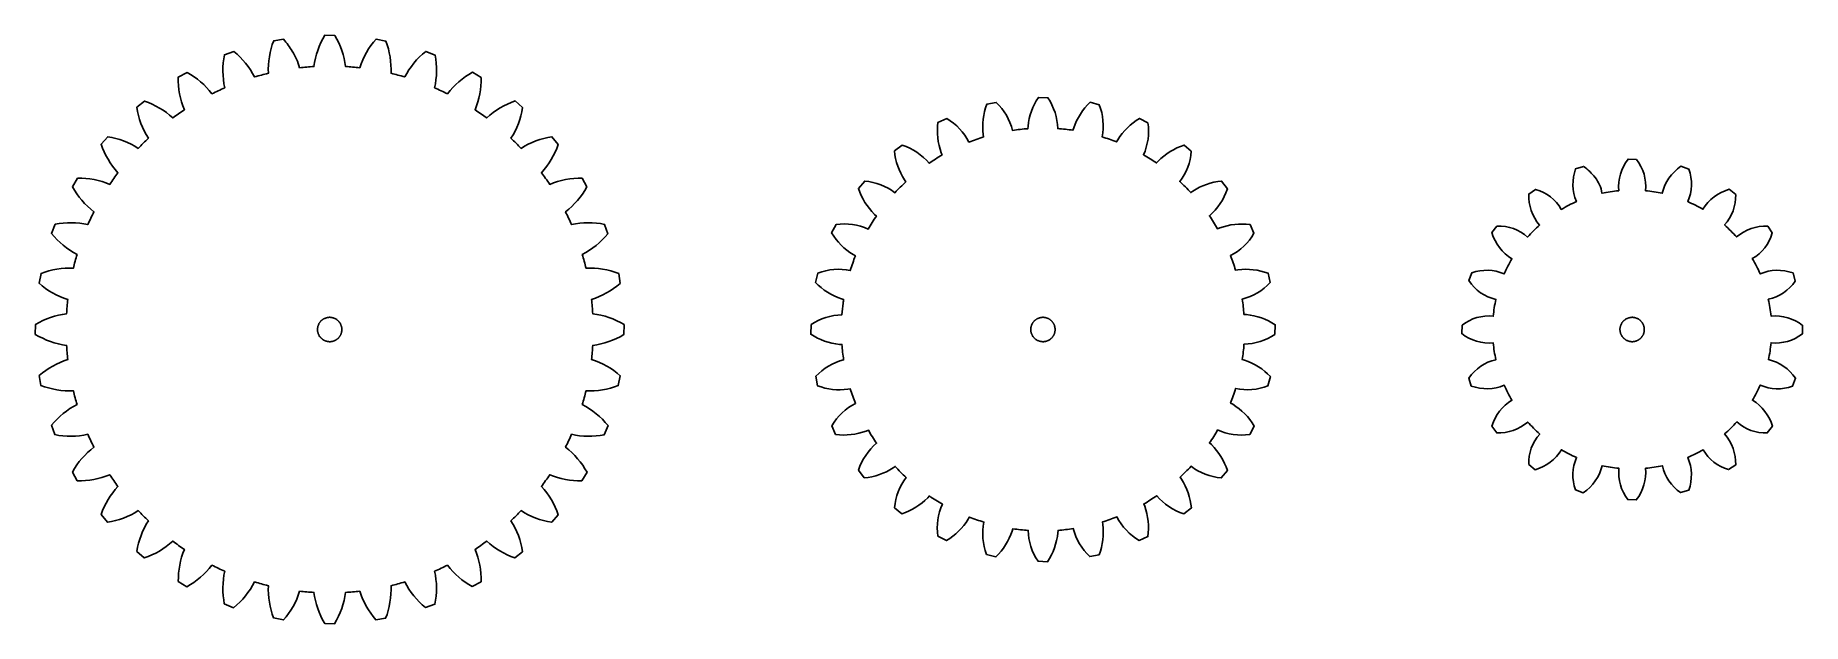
# Model space of a CAD drawing. Header units: inches. Extents: x 53 to 168, y 123 to 161.
import ezdxf

# ---------------------------------------------------------------- set-up
doc = ezdxf.new("R2010")
doc.units = ezdxf.units.IN
doc.header["$MEASUREMENT"] = 0
doc.layers.add('Layer 1', color=7, linetype='Continuous')

msp = doc.modelspace()

# ---------------------------------------------------------------- linework, layer by layer
at = {"layer": 'Layer 1', "color": 217, "lineweight": 25, "true_color": 0x7e2f8e}
msp.add_lwpolyline([(73.1, 141.67), (73.1, 141.64), (73.09, 141.62), (73.09, 141.59), (73.09, 141.57), (73.08, 141.54), (73.08, 141.51), (73.07, 141.49), (73.07, 141.46), (73.06, 141.44), (73.05, 141.41), (73.04, 141.39), (73.03, 141.36), (73.02, 141.34), (73.01, 141.32), (72.99, 141.29), (72.98, 141.27), (72.97, 141.25), (72.95, 141.23), (72.94, 141.21), (72.92, 141.18), (72.9, 141.16), (72.88, 141.15), (72.87, 141.13), (72.85, 141.11), (72.83, 141.09), (72.81, 141.07), (72.79, 141.06), (72.77, 141.04), (72.74, 141.03), (72.72, 141.01), (72.7, 141), (72.68, 140.99), (72.65, 140.97), (72.63, 140.96), (72.61, 140.95), (72.58, 140.94), (72.56, 140.93), (72.53, 140.93), (72.5, 140.92), (72.48, 140.91), (72.45, 140.91), (72.43, 140.9), (72.4, 140.9), (72.38, 140.9), (72.35, 140.89), (72.32, 140.89), (72.3, 140.89), (72.27, 140.89), (72.24, 140.9), (72.22, 140.9), (72.19, 140.9), (72.16, 140.91), (72.14, 140.91), (72.11, 140.92), (72.09, 140.92), (72.06, 140.93), (72.04, 140.94), (72.01, 140.95), (71.99, 140.96), (71.96, 140.97), (71.94, 140.98), (71.92, 140.99), (71.9, 141.01), (71.87, 141.02), (71.85, 141.04), (71.83, 141.05), (71.81, 141.07), (71.79, 141.09), (71.77, 141.1), (71.75, 141.12), (71.73, 141.14), (71.71, 141.16), (71.7, 141.18), (71.68, 141.2), (71.66, 141.22), (71.65, 141.24), (71.63, 141.27), (71.62, 141.29), (71.61, 141.31), (71.6, 141.33), (71.59, 141.36), (71.57, 141.38), (71.56, 141.41), (71.56, 141.43), (71.55, 141.46), (71.54, 141.48), (71.53, 141.51), (71.53, 141.53), (71.52, 141.56), (71.52, 141.59), (71.52, 141.61), (71.52, 141.64), (71.51, 141.66), (71.51, 141.69), (71.52, 141.72), (71.52, 141.74), (71.52, 141.77), (71.52, 141.8), (71.53, 141.82), (71.53, 141.85), (71.54, 141.87), (71.54, 141.9), (71.55, 141.92), (71.56, 141.95), (71.57, 141.97), (71.58, 142), (71.59, 142.02), (71.6, 142.05), (71.61, 142.07), (71.63, 142.09), (71.64, 142.11), (71.66, 142.14), (71.67, 142.16), (71.69, 142.18), (71.71, 142.2), (71.72, 142.22), (71.74, 142.24), (71.76, 142.26), (71.78, 142.27), (71.8, 142.29), (71.82, 142.31), (71.84, 142.32), (71.86, 142.34), (71.88, 142.35), (71.91, 142.37), (71.93, 142.38), (71.95, 142.39), (71.98, 142.4), (72, 142.41), (72.03, 142.42), (72.05, 142.43), (72.08, 142.44), (72.1, 142.45), (72.13, 142.45), (72.15, 142.46), (72.18, 142.47), (72.2, 142.47), (72.23, 142.47), (72.26, 142.47), (72.28, 142.48), (72.31, 142.48), (72.34, 142.48), (72.36, 142.47), (72.39, 142.47), (72.41, 142.47), (72.44, 142.46), (72.47, 142.46), (72.49, 142.45), (72.52, 142.45), (72.54, 142.44), (72.57, 142.43), (72.59, 142.42), (72.62, 142.41), (72.64, 142.4), (72.66, 142.39), (72.69, 142.38), (72.71, 142.36), (72.73, 142.35), (72.76, 142.34), (72.78, 142.32), (72.8, 142.3), (72.82, 142.29), (72.84, 142.27), (72.86, 142.25), (72.88, 142.23), (72.89, 142.21), (72.91, 142.19), (72.93, 142.17), (72.94, 142.15), (72.96, 142.13), (72.97, 142.11), (72.99, 142.09), (73, 142.06), (73.01, 142.04), (73.02, 142.02), (73.03, 141.99), (73.04, 141.97), (73.05, 141.94), (73.06, 141.92), (73.07, 141.89), (73.08, 141.87), (73.08, 141.84), (73.09, 141.82), (73.09, 141.79), (73.09, 141.76), (73.1, 141.74), (73.1, 141.71), (73.1, 141.68)], dxfattribs=at)
at = {"layer": 'Layer 1', "color": 75, "lineweight": 25, "true_color": 0x77ac30}
msp.add_lwpolyline([(119.44, 141.67), (119.44, 141.64), (119.44, 141.62), (119.44, 141.59), (119.43, 141.57), (119.43, 141.54), (119.42, 141.51), (119.42, 141.49), (119.41, 141.46), (119.4, 141.44), (119.39, 141.41), (119.38, 141.39), (119.37, 141.36), (119.36, 141.34), (119.35, 141.32), (119.34, 141.29), (119.32, 141.27), (119.31, 141.25), (119.3, 141.23), (119.28, 141.21), (119.26, 141.18), (119.25, 141.16), (119.23, 141.15), (119.21, 141.13), (119.19, 141.11), (119.17, 141.09), (119.15, 141.07), (119.13, 141.06), (119.11, 141.04), (119.09, 141.03), (119.07, 141.01), (119.04, 141), (119.02, 140.99), (119, 140.97), (118.97, 140.96), (118.95, 140.95), (118.92, 140.94), (118.9, 140.93), (118.87, 140.93), (118.85, 140.92), (118.82, 140.91), (118.8, 140.91), (118.77, 140.9), (118.74, 140.9), (118.72, 140.9), (118.69, 140.89), (118.67, 140.89), (118.64, 140.89), (118.61, 140.89), (118.59, 140.9), (118.56, 140.9), (118.53, 140.9), (118.51, 140.91), (118.48, 140.91), (118.46, 140.92), (118.43, 140.92), (118.41, 140.93), (118.38, 140.94), (118.36, 140.95), (118.33, 140.96), (118.31, 140.97), (118.28, 140.98), (118.26, 140.99), (118.24, 141.01), (118.22, 141.02), (118.19, 141.04), (118.17, 141.05), (118.15, 141.07), (118.13, 141.09), (118.11, 141.1), (118.09, 141.12), (118.08, 141.14), (118.06, 141.16), (118.04, 141.18), (118.02, 141.2), (118.01, 141.22), (117.99, 141.24), (117.98, 141.27), (117.96, 141.29), (117.95, 141.31), (117.94, 141.33), (117.93, 141.36), (117.92, 141.38), (117.91, 141.41), (117.9, 141.43), (117.89, 141.46), (117.88, 141.48), (117.88, 141.51), (117.87, 141.53), (117.87, 141.56), (117.86, 141.59), (117.86, 141.61), (117.86, 141.64), (117.86, 141.66), (117.86, 141.69), (117.86, 141.72), (117.86, 141.74), (117.86, 141.77), (117.87, 141.8), (117.87, 141.82), (117.88, 141.85), (117.88, 141.87), (117.89, 141.9), (117.9, 141.92), (117.9, 141.95), (117.91, 141.97), (117.92, 142), (117.93, 142.02), (117.95, 142.05), (117.96, 142.07), (117.97, 142.09), (117.99, 142.11), (118, 142.14), (118.02, 142.16), (118.03, 142.18), (118.05, 142.2), (118.07, 142.22), (118.08, 142.24), (118.1, 142.26), (118.12, 142.27), (118.14, 142.29), (118.16, 142.31), (118.18, 142.32), (118.21, 142.34), (118.23, 142.35), (118.25, 142.37), (118.27, 142.38), (118.3, 142.39), (118.32, 142.4), (118.34, 142.41), (118.37, 142.42), (118.39, 142.43), (118.42, 142.44), (118.44, 142.45), (118.47, 142.45), (118.5, 142.46), (118.52, 142.47), (118.55, 142.47), (118.57, 142.47), (118.6, 142.47), (118.63, 142.48), (118.65, 142.48), (118.68, 142.48), (118.71, 142.47), (118.73, 142.47), (118.76, 142.47), (118.78, 142.46), (118.81, 142.46), (118.84, 142.45), (118.86, 142.45), (118.89, 142.44), (118.91, 142.43), (118.94, 142.42), (118.96, 142.41), (118.98, 142.4), (119.01, 142.39), (119.03, 142.38), (119.05, 142.36), (119.08, 142.35), (119.1, 142.34), (119.12, 142.32), (119.14, 142.3), (119.16, 142.29), (119.18, 142.27), (119.2, 142.25), (119.22, 142.23), (119.24, 142.21), (119.25, 142.19), (119.27, 142.17), (119.29, 142.15), (119.3, 142.13), (119.32, 142.11), (119.33, 142.09), (119.34, 142.06), (119.36, 142.04), (119.37, 142.02), (119.38, 141.99), (119.39, 141.97), (119.4, 141.94), (119.41, 141.92), (119.41, 141.89), (119.42, 141.87), (119.42, 141.84), (119.43, 141.82), (119.43, 141.79), (119.44, 141.76), (119.44, 141.74), (119.44, 141.71), (119.44, 141.68)], dxfattribs=at)
at = {"layer": 'Layer 1', "color": 143, "lineweight": 25, "true_color": 0x4dbeee}
msp.add_lwpolyline([(157.72, 141.67), (157.72, 141.64), (157.72, 141.62), (157.72, 141.59), (157.72, 141.57), (157.71, 141.54), (157.71, 141.51), (157.7, 141.49), (157.69, 141.46), (157.69, 141.44), (157.68, 141.41), (157.67, 141.39), (157.66, 141.36), (157.65, 141.34), (157.63, 141.32), (157.62, 141.29), (157.61, 141.27), (157.59, 141.25), (157.58, 141.23), (157.56, 141.21), (157.55, 141.18), (157.53, 141.16), (157.51, 141.15), (157.49, 141.13), (157.48, 141.11), (157.46, 141.09), (157.44, 141.07), (157.42, 141.06), (157.39, 141.04), (157.37, 141.03), (157.35, 141.01), (157.33, 141), (157.3, 140.99), (157.28, 140.97), (157.26, 140.96), (157.23, 140.95), (157.21, 140.94), (157.18, 140.93), (157.16, 140.93), (157.13, 140.92), (157.11, 140.91), (157.08, 140.91), (157.06, 140.9), (157.03, 140.9), (157, 140.9), (156.98, 140.89), (156.95, 140.89), (156.92, 140.89), (156.9, 140.89), (156.87, 140.9), (156.84, 140.9), (156.82, 140.9), (156.79, 140.91), (156.77, 140.91), (156.74, 140.92), (156.72, 140.92), (156.69, 140.93), (156.67, 140.94), (156.64, 140.95), (156.62, 140.96), (156.59, 140.97), (156.57, 140.98), (156.55, 140.99), (156.52, 141.01), (156.5, 141.02), (156.48, 141.04), (156.46, 141.05), (156.44, 141.07), (156.42, 141.09), (156.4, 141.1), (156.38, 141.12), (156.36, 141.14), (156.34, 141.16), (156.32, 141.18), (156.31, 141.2), (156.29, 141.22), (156.28, 141.24), (156.26, 141.27), (156.25, 141.29), (156.24, 141.31), (156.22, 141.33), (156.21, 141.36), (156.2, 141.38), (156.19, 141.41), (156.18, 141.43), (156.18, 141.46), (156.17, 141.48), (156.16, 141.51), (156.16, 141.53), (156.15, 141.56), (156.15, 141.59), (156.15, 141.61), (156.14, 141.64), (156.14, 141.66), (156.14, 141.69), (156.14, 141.72), (156.14, 141.74), (156.15, 141.77), (156.15, 141.8), (156.15, 141.82), (156.16, 141.85), (156.17, 141.87), (156.17, 141.9), (156.18, 141.92), (156.19, 141.95), (156.2, 141.97), (156.21, 142), (156.22, 142.02), (156.23, 142.05), (156.24, 142.07), (156.26, 142.09), (156.27, 142.11), (156.28, 142.14), (156.3, 142.16), (156.32, 142.18), (156.33, 142.2), (156.35, 142.22), (156.37, 142.24), (156.39, 142.26), (156.41, 142.27), (156.43, 142.29), (156.45, 142.31), (156.47, 142.32), (156.49, 142.34), (156.51, 142.35), (156.53, 142.37), (156.56, 142.38), (156.58, 142.39), (156.6, 142.4), (156.63, 142.41), (156.65, 142.42), (156.68, 142.43), (156.7, 142.44), (156.73, 142.45), (156.75, 142.45), (156.78, 142.46), (156.81, 142.47), (156.83, 142.47), (156.86, 142.47), (156.88, 142.47), (156.91, 142.48), (156.94, 142.48), (156.96, 142.48), (156.99, 142.47), (157.02, 142.47), (157.04, 142.47), (157.07, 142.46), (157.09, 142.46), (157.12, 142.45), (157.14, 142.45), (157.17, 142.44), (157.2, 142.43), (157.22, 142.42), (157.24, 142.41), (157.27, 142.4), (157.29, 142.39), (157.32, 142.38), (157.34, 142.36), (157.36, 142.35), (157.38, 142.34), (157.4, 142.32), (157.43, 142.3), (157.45, 142.29), (157.47, 142.27), (157.48, 142.25), (157.5, 142.23), (157.52, 142.21), (157.54, 142.19), (157.56, 142.17), (157.57, 142.15), (157.59, 142.13), (157.6, 142.11), (157.61, 142.09), (157.63, 142.06), (157.64, 142.04), (157.65, 142.02), (157.66, 141.99), (157.67, 141.97), (157.68, 141.94), (157.69, 141.92), (157.7, 141.89), (157.7, 141.87), (157.71, 141.84), (157.71, 141.82), (157.72, 141.79), (157.72, 141.76), (157.72, 141.74), (157.72, 141.71), (157.72, 141.68)], dxfattribs=at)
at = {"layer": 'Layer 1', "color": 152, "lineweight": 25, "true_color": 0x0072bd}
msp.add_open_spline([(69.87, 159.78), (69.7, 160.05), (69.52, 160.31), (69.31, 160.55), (69.31, 160.55), (68.67, 160.46), (68.67, 160.46), (68.41, 159.79), (68.29, 159.06), (68.32, 158.34), (68.02, 158.27), (67.72, 158.19), (67.43, 158.1), (67.43, 158.1), (67.43, 158.1), (67.43, 158.1), (67.1, 158.74), (66.64, 159.3), (66.08, 159.75), (66.08, 159.75), (65.47, 159.55), (65.47, 159.55), (65.33, 158.84), (65.33, 158.1), (65.49, 157.4), (65.21, 157.27), (64.93, 157.14), (64.65, 157.01), (64.65, 157.01), (64.65, 157.01), (64.65, 157.01), (64.22, 157.57), (63.67, 158.05), (63.04, 158.39), (63.04, 158.39), (62.47, 158.09), (62.47, 158.09), (62.45, 157.36), (62.59, 156.64), (62.87, 155.97), (62.61, 155.8), (62.35, 155.63), (62.11, 155.44), (62.11, 155.44), (62.11, 155.44), (62.11, 155.44), (61.58, 155.93), (60.96, 156.3), (60.28, 156.53), (60.28, 156.53), (59.77, 156.13), (59.77, 156.13), (59.88, 155.41), (60.14, 154.73), (60.53, 154.12), (60.3, 153.91), (60.08, 153.69), (59.87, 153.46), (59.87, 153.46), (59.87, 153.46), (59.87, 153.46), (59.27, 153.85), (58.59, 154.1), (57.89, 154.22), (57.89, 154.22), (57.45, 153.73), (57.45, 153.73), (57.68, 153.05), (58.06, 152.42), (58.55, 151.88), (58.36, 151.64), (58.19, 151.38), (58.02, 151.12), (58.02, 151.12), (58.02, 151.12), (58.02, 151.12), (57.36, 151.4), (56.64, 151.53), (55.93, 151.52), (55.93, 151.52), (55.59, 150.97), (55.59, 150.97), (55.93, 150.34), (56.41, 149.78), (56.99, 149.34), (56.85, 149.06), (56.72, 148.78), (56.59, 148.5), (56.59, 148.5), (56.59, 148.5), (56.59, 148.5), (55.9, 148.66), (55.17, 148.67), (54.47, 148.53), (54.47, 148.53), (54.23, 147.93), (54.23, 147.93), (54.68, 147.36), (55.25, 146.9), (55.89, 146.56), (55.8, 146.27), (55.72, 145.97), (55.65, 145.67), (55.65, 145.67), (55.65, 145.67), (55.65, 145.67), (54.94, 145.7), (54.22, 145.58), (53.55, 145.33), (53.55, 145.33), (53.42, 144.69), (53.42, 144.69), (53.96, 144.21), (54.6, 143.85), (55.29, 143.64), (55.26, 143.33), (55.23, 143.02), (55.21, 142.71), (54.5, 142.62), (53.82, 142.38), (53.2, 142.01), (53.2, 142.01), (53.18, 141.37), (53.18, 141.37), (53.8, 140.99), (54.49, 140.75), (55.21, 140.65), (55.23, 140.35), (55.26, 140.04), (55.29, 139.73), (55.29, 139.73), (55.29, 139.73), (55.29, 139.73), (54.61, 139.52), (53.98, 139.16), (53.44, 138.69), (53.44, 138.69), (53.53, 138.05), (53.53, 138.05), (54.2, 137.79), (54.93, 137.67), (55.65, 137.7), (55.72, 137.4), (55.8, 137.1), (55.89, 136.81), (55.89, 136.81), (55.89, 136.81), (55.89, 136.81), (55.25, 136.48), (54.69, 136.02), (54.24, 135.46), (54.24, 135.46), (54.44, 134.85), (54.44, 134.85), (55.15, 134.7), (55.89, 134.71), (56.59, 134.87), (56.72, 134.59), (56.85, 134.31), (56.99, 134.03), (56.99, 134.03), (56.99, 134.03), (56.99, 134.03), (56.42, 133.6), (55.94, 133.05), (55.6, 132.42), (55.6, 132.42), (55.9, 131.85), (55.9, 131.85), (56.63, 131.83), (57.35, 131.97), (58.02, 132.24), (58.19, 131.99), (58.36, 131.73), (58.55, 131.48), (58.55, 131.48), (58.55, 131.48), (58.55, 131.48), (58.06, 130.96), (57.69, 130.34), (57.46, 129.66), (57.46, 129.66), (57.86, 129.15), (57.86, 129.15), (58.58, 129.26), (59.26, 129.52), (59.87, 129.91), (60.08, 129.68), (60.3, 129.46), (60.53, 129.25), (60.14, 128.65), (59.89, 127.97), (59.77, 127.26), (59.77, 127.26), (60.26, 126.83), (60.26, 126.83), (60.94, 127.06), (61.57, 127.44), (62.11, 127.93), (62.35, 127.74), (62.61, 127.56), (62.87, 127.39), (62.87, 127.39), (62.87, 127.39), (62.87, 127.39), (62.59, 126.74), (62.46, 126.02), (62.47, 125.31), (62.47, 125.31), (63.02, 124.96), (63.02, 124.96), (63.65, 125.31), (64.21, 125.79), (64.65, 126.36), (64.93, 126.23), (65.21, 126.09), (65.49, 125.97), (65.33, 125.28), (65.33, 124.55), (65.46, 123.85), (65.46, 123.85), (66.06, 123.6), (66.06, 123.6), (66.63, 124.06), (67.09, 124.63), (67.43, 125.27), (67.43, 125.27), (67.43, 125.27), (67.43, 125.27), (67.73, 125.18), (68.02, 125.1), (68.32, 125.03), (68.29, 124.31), (68.41, 123.6), (68.66, 122.93), (68.66, 122.93), (69.3, 122.8), (69.3, 122.8), (69.78, 123.34), (70.14, 123.98), (70.35, 124.67), (70.66, 124.63), (70.97, 124.61), (71.28, 124.59), (71.37, 123.88), (71.61, 123.2), (71.98, 122.58), (71.98, 122.58), (72.62, 122.56), (72.62, 122.56), (73, 123.18), (73.24, 123.87), (73.34, 124.59), (73.64, 124.61), (73.95, 124.63), (74.26, 124.67), (74.26, 124.67), (74.26, 124.67), (74.26, 124.67), (74.47, 123.99), (74.83, 123.36), (75.3, 122.82), (75.3, 122.82), (75.94, 122.91), (75.94, 122.91), (76.2, 123.58), (76.32, 124.31), (76.29, 125.03), (76.59, 125.1), (76.89, 125.18), (77.18, 125.27), (77.18, 125.27), (77.18, 125.27), (77.18, 125.27), (77.51, 124.63), (77.97, 124.07), (78.53, 123.62), (78.53, 123.62), (79.14, 123.82), (79.14, 123.82), (79.29, 124.53), (79.28, 125.27), (79.12, 125.97), (79.4, 126.09), (79.69, 126.23), (79.96, 126.36), (79.96, 126.36), (79.96, 126.36), (79.96, 126.36), (80.39, 125.8), (80.94, 125.32), (81.57, 124.98), (81.57, 124.98), (82.14, 125.28), (82.14, 125.28), (82.16, 126.01), (82.02, 126.73), (81.75, 127.39), (82, 127.56), (82.26, 127.74), (82.51, 127.93), (82.51, 127.93), (82.51, 127.93), (82.51, 127.93), (83.03, 127.44), (83.65, 127.07), (84.33, 126.84), (84.33, 126.84), (84.84, 127.24), (84.84, 127.24), (84.73, 127.95), (84.47, 128.64), (84.08, 129.25), (84.31, 129.46), (84.53, 129.68), (84.74, 129.91), (84.74, 129.91), (84.74, 129.91), (84.74, 129.91), (85.34, 129.52), (86.02, 129.26), (86.73, 129.15), (86.73, 129.15), (87.16, 129.63), (87.16, 129.63), (86.93, 130.32), (86.55, 130.95), (86.06, 131.48), (86.25, 131.73), (86.43, 131.99), (86.6, 132.24), (86.6, 132.24), (86.6, 132.24), (86.6, 132.24), (87.25, 131.97), (87.97, 131.83), (88.68, 131.85), (88.68, 131.85), (89.03, 132.4), (89.03, 132.4), (88.68, 133.03), (88.2, 133.59), (87.63, 134.03), (87.76, 134.31), (87.9, 134.59), (88.02, 134.87), (88.02, 134.87), (88.02, 134.87), (88.02, 134.87), (88.71, 134.71), (89.44, 134.7), (90.14, 134.84), (90.14, 134.84), (90.39, 135.44), (90.39, 135.44), (89.93, 136.01), (89.36, 136.47), (88.72, 136.81), (88.81, 137.1), (88.89, 137.4), (88.96, 137.7), (88.96, 137.7), (88.96, 137.7), (88.96, 137.7), (89.68, 137.67), (90.39, 137.78), (91.06, 138.04), (91.06, 138.04), (91.19, 138.68), (91.19, 138.68), (90.65, 139.15), (90.01, 139.51), (89.32, 139.73), (89.36, 140.04), (89.38, 140.35), (89.4, 140.65), (89.4, 140.65), (89.4, 140.65), (89.4, 140.65), (90.11, 140.75), (90.79, 140.98), (91.41, 141.35), (91.41, 141.35), (91.43, 142), (91.43, 142), (90.81, 142.38), (90.12, 142.62), (89.4, 142.71), (89.38, 143.02), (89.36, 143.33), (89.32, 143.64), (89.32, 143.64), (89.32, 143.64), (89.32, 143.64), (90, 143.85), (90.63, 144.21), (91.17, 144.68), (91.17, 144.68), (91.09, 145.32), (91.09, 145.32), (90.41, 145.58), (89.68, 145.7), (88.96, 145.67), (88.89, 145.97), (88.81, 146.27), (88.72, 146.56), (88.72, 146.56), (88.72, 146.56), (88.72, 146.56), (89.36, 146.89), (89.92, 147.35), (90.37, 147.91), (90.37, 147.91), (90.17, 148.52), (90.17, 148.52), (89.46, 148.66), (88.72, 148.66), (88.02, 148.5), (87.9, 148.78), (87.76, 149.06), (87.63, 149.34), (87.63, 149.34), (87.63, 149.34), (87.63, 149.34), (88.19, 149.77), (88.67, 150.32), (89.01, 150.95), (89.01, 150.95), (88.71, 151.52), (88.71, 151.52), (87.99, 151.54), (87.26, 151.4), (86.6, 151.12), (86.43, 151.38), (86.25, 151.64), (86.06, 151.88), (86.06, 151.88), (86.06, 151.88), (86.06, 151.88), (86.55, 152.41), (86.92, 153.03), (87.15, 153.71), (87.15, 153.71), (86.75, 154.22), (86.75, 154.22), (86.04, 154.11), (85.35, 153.85), (84.74, 153.46), (84.53, 153.69), (84.31, 153.91), (84.08, 154.12), (84.08, 154.12), (84.08, 154.12), (84.08, 154.12), (84.47, 154.72), (84.73, 155.4), (84.84, 156.11), (84.84, 156.11), (84.36, 156.54), (84.36, 156.54), (83.67, 156.31), (83.04, 155.93), (82.51, 155.44), (82.26, 155.63), (82, 155.8), (81.75, 155.97), (81.75, 155.97), (81.75, 155.97), (81.75, 155.97), (82.02, 156.63), (82.16, 157.35), (82.14, 158.06), (82.14, 158.06), (81.59, 158.41), (81.59, 158.41), (80.96, 158.06), (80.4, 157.58), (79.96, 157.01), (79.69, 157.14), (79.4, 157.27), (79.12, 157.4), (79.12, 157.4), (79.12, 157.4), (79.12, 157.4), (79.28, 158.09), (79.29, 158.82), (79.15, 159.52), (79.15, 159.52), (78.55, 159.76), (78.55, 159.76), (77.98, 159.31), (77.52, 158.74), (77.18, 158.1), (76.89, 158.19), (76.59, 158.27), (76.29, 158.34), (76.29, 158.34), (76.29, 158.34), (76.29, 158.34), (76.32, 159.05), (76.21, 159.77), (75.95, 160.44), (75.95, 160.44), (75.32, 160.57), (75.32, 160.57), (74.84, 160.03), (74.48, 159.39), (74.26, 158.7), (73.95, 158.73), (73.64, 158.76), (73.34, 158.78), (73.25, 159.49), (73.01, 160.17), (72.64, 160.79), (72.64, 160.79), (71.99, 160.81), (71.99, 160.81), (71.61, 160.19), (71.37, 159.5), (71.28, 158.78), (70.97, 158.76), (70.66, 158.73), (70.35, 158.7), (70.35, 158.7), (70.35, 158.7), (70.35, 158.7), (70.25, 159.08), (70.08, 159.45), (69.87, 159.78)], degree=3, knots=[0, 0, 0, 0, 1, 1, 1, 2, 2, 2, 3, 3, 3, 4, 4, 4, 5, 5, 5, 6, 6, 6, 7, 7, 7, 8, 8, 8, 9, 9, 9, 10, 10, 10, 11, 11, 11, 12, 12, 12, 13, 13, 13, 14, 14, 14, 15, 15, 15, 16, 16, 16, 17, 17, 17, 18, 18, 18, 19, 19, 19, 20, 20, 20, 21, 21, 21, 22, 22, 22, 23, 23, 23, 24, 24, 24, 25, 25, 25, 26, 26, 26, 27, 27, 27, 28, 28, 28, 29, 29, 29, 30, 30, 30, 31, 31, 31, 32, 32, 32, 33, 33, 33, 34, 34, 34, 35, 35, 35, 36, 36, 36, 37, 37, 37, 38, 38, 38, 39, 39, 39, 40, 40, 40, 41, 41, 41, 42, 42, 42, 43, 43, 43, 44, 44, 44, 45, 45, 45, 46, 46, 46, 47, 47, 47, 48, 48, 48, 49, 49, 49, 50, 50, 50, 51, 51, 51, 52, 52, 52, 53, 53, 53, 54, 54, 54, 55, 55, 55, 56, 56, 56, 57, 57, 57, 58, 58, 58, 59, 59, 59, 60, 60, 60, 61, 61, 61, 62, 62, 62, 63, 63, 63, 64, 64, 64, 65, 65, 65, 66, 66, 66, 67, 67, 67, 68, 68, 68, 69, 69, 69, 70, 70, 70, 71, 71, 71, 72, 72, 72, 73, 73, 73, 74, 74, 74, 75, 75, 75, 76, 76, 76, 77, 77, 77, 78, 78, 78, 79, 79, 79, 80, 80, 80, 81, 81, 81, 82, 82, 82, 83, 83, 83, 84, 84, 84, 85, 85, 85, 86, 86, 86, 87, 87, 87, 88, 88, 88, 89, 89, 89, 90, 90, 90, 91, 91, 91, 92, 92, 92, 93, 93, 93, 94, 94, 94, 95, 95, 95, 96, 96, 96, 97, 97, 97, 98, 98, 98, 99, 99, 99, 100, 100, 100, 101, 101, 101, 102, 102, 102, 103, 103, 103, 104, 104, 104, 105, 105, 105, 106, 106, 106, 107, 107, 107, 108, 108, 108, 109, 109, 109, 110, 110, 110, 111, 111, 111, 112, 112, 112, 113, 113, 113, 114, 114, 114, 115, 115, 115, 116, 116, 116, 117, 117, 117, 118, 118, 118, 119, 119, 119, 120, 120, 120, 121, 121, 121, 122, 122, 122, 123, 123, 123, 124, 124, 124, 125, 125, 125, 126, 126, 126, 127, 127, 127, 128, 128, 128, 129, 129, 129, 130, 130, 130, 131, 131, 131, 132, 132, 132, 133, 133, 133, 134, 134, 134, 135, 135, 135, 136, 136, 136, 137, 137, 137, 138, 138, 138, 139, 139, 139, 140, 140, 140, 141, 141, 141, 142, 142, 142, 143, 143, 143, 144, 144, 144, 145, 145, 145, 146, 146, 146, 147, 147, 147, 148, 148, 148, 149, 149, 149, 150, 150, 150, 151, 151, 151, 152, 152, 152, 153, 153, 153, 154, 154, 154, 155, 155, 155, 156, 156, 156, 157, 157, 157, 158, 158, 158, 159, 159, 159, 160, 160, 160, 161, 161, 161, 162, 162, 162, 163, 163, 163, 164, 164, 164, 165, 165, 165, 166, 166, 166, 167, 167, 167, 168, 168, 168, 169, 169, 169, 170, 170, 170, 171, 171, 171, 172, 172, 172, 173, 173, 173, 174, 174, 174, 175, 175, 175, 176, 176, 176, 176], dxfattribs=at)
at = {"layer": 'Layer 1', "color": 32, "lineweight": 25, "true_color": 0xd95319}
msp.add_open_spline([(105.67, 143.4), (105.63, 143.15), (105.61, 142.89), (105.59, 142.64), (104.88, 142.63), (104.18, 142.4), (103.58, 142), (103.58, 142), (103.56, 141.38), (103.56, 141.38), (104.12, 141.01), (104.77, 140.78), (105.43, 140.72), (105.43, 140.72), (105.59, 140.71), (105.59, 140.71), (105.61, 140.37), (105.65, 140.04), (105.7, 139.71), (105.01, 139.54), (104.38, 139.17), (103.89, 138.64), (103.89, 138.64), (104, 138.03), (104, 138.03), (104.64, 137.79), (105.31, 137.71), (105.98, 137.8), (105.98, 137.8), (106.13, 137.82), (106.13, 137.82), (106.23, 137.5), (106.34, 137.19), (106.47, 136.88), (105.83, 136.56), (105.3, 136.05), (104.94, 135.43), (104.94, 135.43), (105.18, 134.86), (105.18, 134.86), (105.85, 134.77), (106.53, 134.85), (107.16, 135.08), (107.16, 135.08), (107.31, 135.14), (107.31, 135.14), (107.47, 134.85), (107.65, 134.56), (107.84, 134.29), (107.29, 133.83), (106.89, 133.22), (106.67, 132.54), (106.67, 132.54), (107.04, 132.04), (107.04, 132.04), (107.71, 132.1), (108.36, 132.32), (108.92, 132.69), (108.92, 132.69), (109.05, 132.78), (109.05, 132.78), (109.28, 132.53), (109.51, 132.29), (109.76, 132.07), (109.33, 131.5), (109.07, 130.82), (109.01, 130.1), (109.01, 130.1), (109.48, 129.7), (109.48, 129.7), (110.12, 129.91), (110.7, 130.27), (111.16, 130.75), (111.16, 130.75), (111.27, 130.86), (111.27, 130.86), (111.55, 130.67), (111.83, 130.5), (112.12, 130.33), (111.82, 129.68), (111.72, 128.96), (111.83, 128.25), (111.83, 128.25), (112.38, 127.96), (112.38, 127.96), (112.95, 128.3), (113.44, 128.78), (113.79, 129.36), (113.79, 129.36), (113.86, 129.49), (113.86, 129.49), (114.18, 129.37), (114.49, 129.26), (114.81, 129.16), (114.67, 128.47), (114.73, 127.74), (114.99, 127.06), (114.99, 127.06), (115.59, 126.9), (115.59, 126.9), (116.07, 127.37), (116.44, 127.95), (116.65, 128.58), (116.65, 128.58), (116.7, 128.73), (116.7, 128.73), (117.03, 128.68), (117.36, 128.65), (117.69, 128.62), (117.71, 127.91), (117.93, 127.21), (118.33, 126.62), (118.33, 126.62), (118.95, 126.59), (118.95, 126.59), (119.32, 127.16), (119.55, 127.8), (119.62, 128.47), (119.62, 128.47), (119.63, 128.62), (119.63, 128.62), (119.96, 128.65), (120.29, 128.69), (120.62, 128.74), (120.8, 128.05), (121.17, 127.42), (121.69, 126.92), (121.69, 126.92), (122.3, 127.04), (122.3, 127.04), (122.54, 127.67), (122.62, 128.35), (122.53, 129.01), (122.53, 129.01), (122.51, 129.17), (122.51, 129.17), (122.83, 129.27), (123.14, 129.38), (123.46, 129.5), (123.78, 128.87), (124.28, 128.34), (124.9, 127.97), (124.9, 127.97), (125.47, 128.22), (125.47, 128.22), (125.56, 128.89), (125.49, 129.57), (125.26, 130.19), (125.26, 130.19), (125.2, 130.34), (125.2, 130.34), (125.49, 130.51), (125.77, 130.69), (126.05, 130.88), (126.5, 130.33), (127.11, 129.92), (127.8, 129.71), (127.8, 129.71), (128.3, 130.08), (128.3, 130.08), (128.23, 130.75), (128.01, 131.39), (127.65, 131.95), (127.65, 131.95), (127.56, 132.08), (127.56, 132.08), (127.8, 132.31), (128.04, 132.55), (128.27, 132.79), (128.83, 132.36), (129.51, 132.1), (130.23, 132.04), (130.23, 132.04), (130.64, 132.51), (130.64, 132.51), (130.43, 133.15), (130.07, 133.73), (129.59, 134.2), (129.59, 134.2), (129.47, 134.31), (129.47, 134.31), (129.66, 134.58), (129.84, 134.87), (130, 135.16), (130.65, 134.86), (131.37, 134.76), (132.09, 134.86), (132.09, 134.86), (132.38, 135.41), (132.38, 135.41), (132.03, 135.99), (131.55, 136.47), (130.98, 136.82), (130.98, 136.82), (130.84, 136.9), (130.84, 136.9), (130.96, 137.21), (131.07, 137.53), (131.17, 137.85), (131.87, 137.7), (132.6, 137.76), (133.27, 138.02), (133.27, 138.02), (133.43, 138.62), (133.43, 138.62), (132.96, 139.11), (132.39, 139.48), (131.75, 139.69), (131.75, 139.69), (131.6, 139.73), (131.6, 139.73), (131.65, 140.06), (131.69, 140.4), (131.71, 140.73), (132.42, 140.74), (133.12, 140.97), (133.72, 141.37), (133.72, 141.37), (133.74, 141.99), (133.74, 141.99), (133.18, 142.36), (132.53, 142.59), (131.87, 142.65), (131.87, 142.65), (131.71, 142.66), (131.71, 142.66), (131.68, 143), (131.65, 143.33), (131.6, 143.66), (132.29, 143.83), (132.92, 144.2), (133.41, 144.73), (133.41, 144.73), (133.29, 145.34), (133.29, 145.34), (132.66, 145.57), (131.98, 145.65), (131.32, 145.57), (131.32, 145.57), (131.16, 145.55), (131.16, 145.55), (131.07, 145.86), (130.96, 146.18), (130.83, 146.49), (131.47, 146.81), (132, 147.32), (132.36, 147.94), (132.36, 147.94), (132.11, 148.51), (132.11, 148.51), (131.45, 148.59), (130.77, 148.52), (130.14, 148.29), (130.14, 148.29), (129.99, 148.23), (129.99, 148.23), (129.82, 148.52), (129.65, 148.81), (129.46, 149.08), (130.01, 149.54), (130.41, 150.14), (130.63, 150.83), (130.63, 150.83), (130.26, 151.33), (130.26, 151.33), (129.59, 151.27), (128.94, 151.05), (128.38, 150.68), (128.38, 150.68), (128.25, 150.59), (128.25, 150.59), (128.02, 150.84), (127.79, 151.07), (127.54, 151.3), (127.97, 151.87), (128.23, 152.55), (128.29, 153.27), (128.29, 153.27), (127.82, 153.67), (127.82, 153.67), (127.18, 153.46), (126.6, 153.1), (126.13, 152.62), (126.13, 152.62), (126.03, 152.51), (126.03, 152.51), (125.75, 152.69), (125.47, 152.87), (125.18, 153.04), (125.47, 153.69), (125.58, 154.41), (125.47, 155.12), (125.47, 155.12), (124.92, 155.41), (124.92, 155.41), (124.35, 155.07), (123.86, 154.59), (123.51, 154.01), (123.51, 154.01), (123.43, 153.88), (123.43, 153.88), (123.12, 154), (122.81, 154.11), (122.49, 154.21), (122.63, 154.9), (122.57, 155.63), (122.31, 156.3), (122.31, 156.3), (121.71, 156.46), (121.71, 156.46), (121.23, 156), (120.86, 155.42), (120.65, 154.79), (120.65, 154.79), (120.6, 154.64), (120.6, 154.64), (120.27, 154.69), (119.94, 154.72), (119.61, 154.75), (119.59, 155.46), (119.37, 156.15), (118.97, 156.75), (118.97, 156.75), (118.35, 156.77), (118.35, 156.77), (117.98, 156.21), (117.75, 155.57), (117.68, 154.9), (117.68, 154.9), (117.67, 154.74), (117.67, 154.74), (117.34, 154.72), (117.01, 154.68), (116.67, 154.63), (116.5, 155.32), (116.13, 155.95), (115.61, 156.45), (115.61, 156.45), (115, 156.33), (115, 156.33), (114.76, 155.7), (114.68, 155.02), (114.77, 154.36), (114.77, 154.36), (114.79, 154.2), (114.79, 154.2), (114.47, 154.1), (114.15, 153.99), (113.84, 153.87), (113.52, 154.5), (113.02, 155.03), (112.4, 155.4), (112.4, 155.4), (111.83, 155.15), (111.83, 155.15), (111.74, 154.48), (111.81, 153.8), (112.04, 153.17), (112.04, 153.17), (112.1, 153.03), (112.1, 153.03), (111.81, 152.86), (111.53, 152.68), (111.25, 152.49), (110.8, 153.04), (110.19, 153.45), (109.5, 153.66), (109.5, 153.66), (109, 153.29), (109, 153.29), (109.06, 152.62), (109.29, 151.98), (109.65, 151.42), (109.65, 151.42), (109.74, 151.28), (109.74, 151.28), (109.5, 151.06), (109.26, 150.82), (109.03, 150.58), (108.47, 151.01), (107.78, 151.27), (107.07, 151.33), (107.07, 151.33), (106.66, 150.86), (106.66, 150.86), (106.87, 150.22), (107.23, 149.64), (107.71, 149.17), (107.71, 149.17), (107.83, 149.06), (107.83, 149.06), (107.64, 148.79), (107.46, 148.5), (107.3, 148.21), (106.65, 148.51), (105.92, 148.61), (105.21, 148.51), (105.21, 148.51), (104.92, 147.96), (104.92, 147.96), (105.27, 147.38), (105.75, 146.9), (106.32, 146.55), (106.32, 146.55), (106.46, 146.47), (106.46, 146.47), (106.34, 146.16), (106.23, 145.84), (106.13, 145.52), (105.43, 145.67), (104.7, 145.6), (104.03, 145.35), (104.03, 145.35), (103.87, 144.75), (103.87, 144.75), (104.34, 144.26), (104.91, 143.89), (105.55, 143.68), (105.55, 143.68), (105.7, 143.64), (105.7, 143.64), (105.69, 143.56), (105.68, 143.48), (105.67, 143.4)], degree=3, knots=[0, 0, 0, 0, 1, 1, 1, 2, 2, 2, 3, 3, 3, 4, 4, 4, 5, 5, 5, 6, 6, 6, 7, 7, 7, 8, 8, 8, 9, 9, 9, 10, 10, 10, 11, 11, 11, 12, 12, 12, 13, 13, 13, 14, 14, 14, 15, 15, 15, 16, 16, 16, 17, 17, 17, 18, 18, 18, 19, 19, 19, 20, 20, 20, 21, 21, 21, 22, 22, 22, 23, 23, 23, 24, 24, 24, 25, 25, 25, 26, 26, 26, 27, 27, 27, 28, 28, 28, 29, 29, 29, 30, 30, 30, 31, 31, 31, 32, 32, 32, 33, 33, 33, 34, 34, 34, 35, 35, 35, 36, 36, 36, 37, 37, 37, 38, 38, 38, 39, 39, 39, 40, 40, 40, 41, 41, 41, 42, 42, 42, 43, 43, 43, 44, 44, 44, 45, 45, 45, 46, 46, 46, 47, 47, 47, 48, 48, 48, 49, 49, 49, 50, 50, 50, 51, 51, 51, 52, 52, 52, 53, 53, 53, 54, 54, 54, 55, 55, 55, 56, 56, 56, 57, 57, 57, 58, 58, 58, 59, 59, 59, 60, 60, 60, 61, 61, 61, 62, 62, 62, 63, 63, 63, 64, 64, 64, 65, 65, 65, 66, 66, 66, 67, 67, 67, 68, 68, 68, 69, 69, 69, 70, 70, 70, 71, 71, 71, 72, 72, 72, 73, 73, 73, 74, 74, 74, 75, 75, 75, 76, 76, 76, 77, 77, 77, 78, 78, 78, 79, 79, 79, 80, 80, 80, 81, 81, 81, 82, 82, 82, 83, 83, 83, 84, 84, 84, 85, 85, 85, 86, 86, 86, 87, 87, 87, 88, 88, 88, 89, 89, 89, 90, 90, 90, 91, 91, 91, 92, 92, 92, 93, 93, 93, 94, 94, 94, 95, 95, 95, 96, 96, 96, 97, 97, 97, 98, 98, 98, 99, 99, 99, 100, 100, 100, 101, 101, 101, 102, 102, 102, 103, 103, 103, 104, 104, 104, 105, 105, 105, 106, 106, 106, 107, 107, 107, 108, 108, 108, 109, 109, 109, 110, 110, 110, 111, 111, 111, 112, 112, 112, 113, 113, 113, 114, 114, 114, 115, 115, 115, 116, 116, 116, 117, 117, 117, 118, 118, 118, 119, 119, 119, 120, 120, 120, 121, 121, 121, 122, 122, 122, 123, 123, 123, 124, 124, 124, 125, 125, 125, 126, 126, 126, 127, 127, 127, 128, 128, 128, 129, 129, 129, 130, 130, 130, 131, 131, 131, 132, 132, 132, 133, 133, 133, 134, 134, 134, 135, 135, 135, 136, 136, 136, 137, 137, 137, 138, 138, 138, 139, 139, 139, 140, 140, 140, 141, 141, 141, 141], dxfattribs=at)
at = {"layer": 'Layer 1', "color": 40, "lineweight": 25, "true_color": 0xedb120}
msp.add_open_spline([(154.52, 151.57), (154.3, 151.83), (154.06, 152.08), (153.78, 152.29), (153.78, 152.29), (153.26, 152.14), (153.26, 152.14), (153.01, 151.43), (153.02, 150.68), (153.31, 150), (152.97, 149.85), (152.65, 149.68), (152.33, 149.49), (151.96, 150.13), (151.38, 150.58), (150.66, 150.79), (150.66, 150.79), (150.21, 150.49), (150.21, 150.49), (150.19, 149.74), (150.43, 149.04), (150.92, 148.47), (150.65, 148.23), (150.38, 147.97), (150.14, 147.69), (149.59, 148.18), (148.9, 148.43), (148.15, 148.41), (148.15, 148.41), (147.82, 147.98), (147.82, 147.98), (148.03, 147.26), (148.48, 146.67), (149.12, 146.28), (148.93, 145.96), (148.76, 145.63), (148.62, 145.3), (147.94, 145.59), (147.21, 145.61), (146.51, 145.37), (146.51, 145.37), (146.32, 144.86), (146.32, 144.86), (146.74, 144.23), (147.36, 143.81), (148.08, 143.64), (148, 143.28), (147.94, 142.92), (147.91, 142.55), (147.18, 142.62), (146.47, 142.42), (145.88, 141.96), (145.88, 141.96), (145.86, 141.42), (145.86, 141.42), (146.45, 140.96), (147.17, 140.75), (147.91, 140.81), (147.94, 140.44), (148, 140.08), (148.08, 139.72), (147.36, 139.56), (146.76, 139.15), (146.33, 138.53), (146.33, 138.53), (146.48, 138.01), (146.48, 138.01), (147.19, 137.76), (147.93, 137.78), (148.62, 138.06), (148.77, 137.73), (148.94, 137.4), (149.12, 137.08), (148.49, 136.71), (148.04, 136.13), (147.82, 135.41), (147.82, 135.41), (148.13, 134.96), (148.13, 134.96), (148.88, 134.94), (149.58, 135.19), (150.15, 135.67), (150.39, 135.4), (150.65, 135.13), (150.93, 134.89), (150.44, 134.34), (150.19, 133.65), (150.21, 132.91), (150.21, 132.91), (150.64, 132.57), (150.64, 132.57), (151.36, 132.78), (151.95, 133.23), (152.34, 133.87), (152.65, 133.68), (152.98, 133.51), (153.32, 133.37), (153.03, 132.69), (153, 131.96), (153.25, 131.26), (153.25, 131.26), (153.76, 131.07), (153.76, 131.07), (154.38, 131.49), (154.81, 132.11), (154.98, 132.83), (155.34, 132.75), (155.7, 132.69), (156.07, 132.66), (156, 131.93), (156.2, 131.22), (156.65, 130.63), (156.65, 130.63), (157.2, 130.61), (157.2, 130.61), (157.66, 131.2), (157.87, 131.92), (157.81, 132.66), (158.17, 132.69), (158.54, 132.75), (158.9, 132.83), (159.06, 132.11), (159.47, 131.51), (160.08, 131.08), (160.08, 131.08), (160.61, 131.23), (160.61, 131.23), (160.86, 131.94), (160.84, 132.68), (160.55, 133.37), (160.89, 133.52), (161.22, 133.69), (161.54, 133.87), (161.91, 133.24), (162.49, 132.79), (163.2, 132.58), (163.2, 132.58), (163.66, 132.88), (163.66, 132.88), (163.68, 133.63), (163.43, 134.33), (162.94, 134.9), (163.22, 135.14), (163.48, 135.4), (163.73, 135.68), (164.28, 135.19), (164.97, 134.94), (165.71, 134.96), (165.71, 134.96), (166.05, 135.39), (166.05, 135.39), (165.84, 136.11), (165.39, 136.7), (164.75, 137.09), (164.94, 137.4), (165.1, 137.73), (165.25, 138.07), (165.92, 137.78), (166.66, 137.75), (167.36, 138), (167.36, 138), (167.55, 138.51), (167.55, 138.51), (167.12, 139.13), (166.51, 139.56), (165.79, 139.73), (165.87, 140.09), (165.92, 140.45), (165.96, 140.82), (166.69, 140.75), (167.4, 140.95), (167.99, 141.4), (167.99, 141.4), (168.01, 141.95), (168.01, 141.95), (167.41, 142.41), (166.7, 142.62), (165.96, 142.56), (165.92, 142.93), (165.86, 143.29), (165.78, 143.65), (166.5, 143.81), (167.11, 144.22), (167.53, 144.83), (167.53, 144.83), (167.39, 145.36), (167.39, 145.36), (166.68, 145.61), (165.93, 145.59), (165.25, 145.3), (165.1, 145.64), (164.93, 145.97), (164.74, 146.29), (165.38, 146.66), (165.83, 147.24), (166.04, 147.96), (166.04, 147.96), (165.74, 148.41), (165.74, 148.41), (164.99, 148.43), (164.28, 148.18), (163.72, 147.7), (163.48, 147.97), (163.21, 148.23), (162.94, 148.48), (163.43, 149.03), (163.68, 149.72), (163.66, 150.46), (163.66, 150.46), (163.23, 150.8), (163.23, 150.8), (162.51, 150.59), (161.92, 150.14), (161.53, 149.5), (161.21, 149.69), (160.88, 149.85), (160.54, 150), (160.84, 150.67), (160.86, 151.41), (160.62, 152.11), (160.62, 152.11), (160.1, 152.3), (160.1, 152.3), (159.48, 151.87), (159.06, 151.26), (158.89, 150.54), (158.53, 150.62), (158.17, 150.68), (157.8, 150.71), (157.87, 151.44), (157.67, 152.15), (157.21, 152.74), (157.21, 152.74), (156.67, 152.76), (156.67, 152.76), (156.21, 152.16), (156, 151.45), (156.06, 150.71), (155.69, 150.67), (155.33, 150.62), (154.97, 150.54), (154.92, 150.92), (154.76, 151.27), (154.52, 151.57)], degree=3, knots=[0, 0, 0, 0, 1, 1, 1, 2, 2, 2, 3, 3, 3, 4, 4, 4, 5, 5, 5, 6, 6, 6, 7, 7, 7, 8, 8, 8, 9, 9, 9, 10, 10, 10, 11, 11, 11, 12, 12, 12, 13, 13, 13, 14, 14, 14, 15, 15, 15, 16, 16, 16, 17, 17, 17, 18, 18, 18, 19, 19, 19, 20, 20, 20, 21, 21, 21, 22, 22, 22, 23, 23, 23, 24, 24, 24, 25, 25, 25, 26, 26, 26, 27, 27, 27, 28, 28, 28, 29, 29, 29, 30, 30, 30, 31, 31, 31, 32, 32, 32, 33, 33, 33, 34, 34, 34, 35, 35, 35, 36, 36, 36, 37, 37, 37, 38, 38, 38, 39, 39, 39, 40, 40, 40, 41, 41, 41, 42, 42, 42, 43, 43, 43, 44, 44, 44, 45, 45, 45, 46, 46, 46, 47, 47, 47, 48, 48, 48, 49, 49, 49, 50, 50, 50, 51, 51, 51, 52, 52, 52, 53, 53, 53, 54, 54, 54, 55, 55, 55, 56, 56, 56, 57, 57, 57, 58, 58, 58, 59, 59, 59, 60, 60, 60, 61, 61, 61, 62, 62, 62, 63, 63, 63, 64, 64, 64, 65, 65, 65, 66, 66, 66, 67, 67, 67, 68, 68, 68, 69, 69, 69, 70, 70, 70, 71, 71, 71, 72, 72, 72, 73, 73, 73, 74, 74, 74, 75, 75, 75, 76, 76, 76, 77, 77, 77, 78, 78, 78, 79, 79, 79, 80, 80, 80, 81, 81, 81, 81], dxfattribs=at)

doc.saveas('drawing.dxf')
